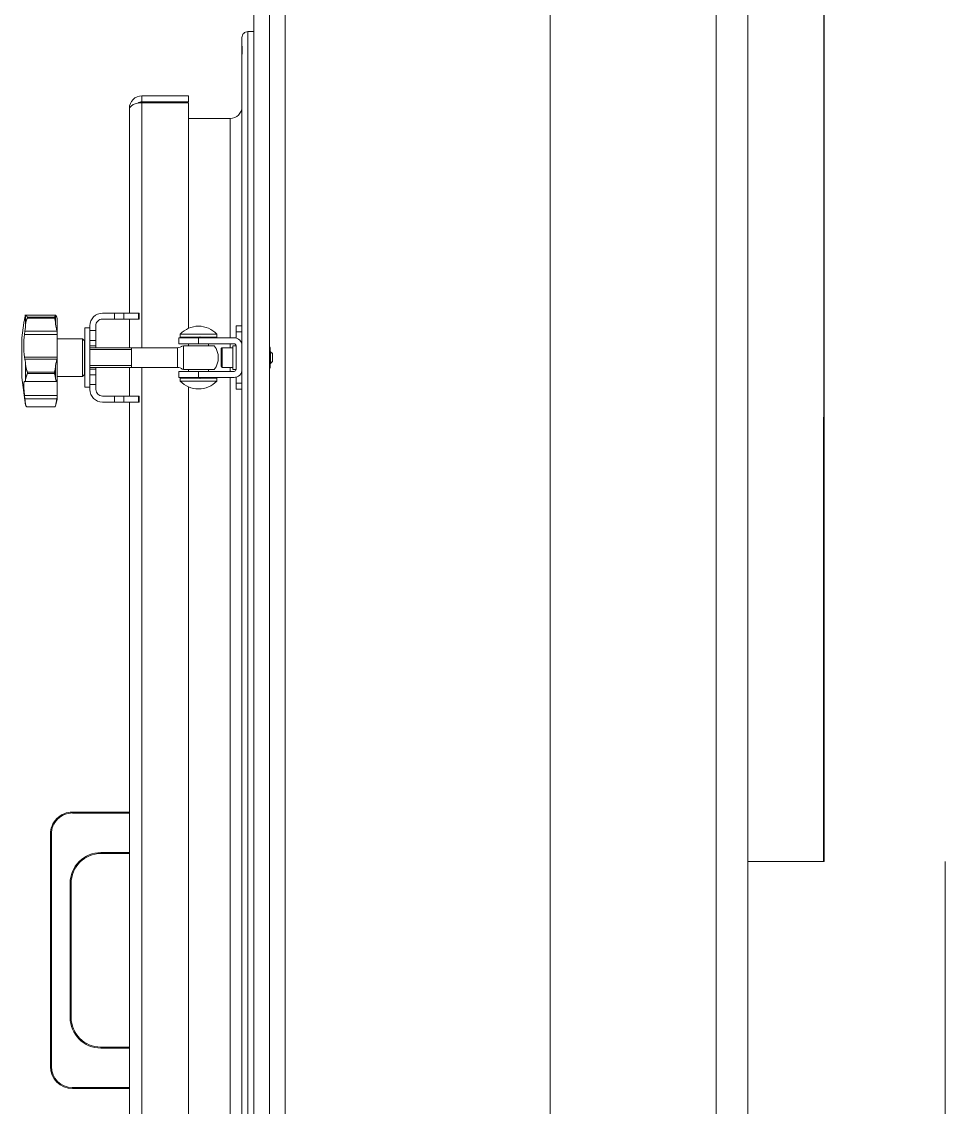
# Model space of a CAD drawing. Header units: millimetres. Extents: x 2179 to 48742, y 3478 to 161002.
# Drawn here: x 32989 to 33457, y 142524 to 143073 of the extents above; entities that cross this region are included whole.
import ezdxf

# ---------------------------------------------------------------- set-up
doc = ezdxf.new("R2010")
doc.units = ezdxf.units.MM
doc.layers.add('0-1', color=7, linetype='Continuous', lineweight=9)
doc.layers.add('2966-1_navrh dispozice stroju-HK_02_dwg-1', color=7, linetype='Continuous', lineweight=9, true_color=0x919191)

# ---------------------------------------------------------------- blocks, each defined once
blk = doc.blocks.new('2966-1_navrh dispozice stroju-HK_02_dwg-876232-1NP _ stroje')
at = {"layer": '0-1'}
for p, q in [((-62826.86, 57311.22), (-61143.56, 56299.38)), ((-61410.27, 56849.49), (-61074.3, 56647.54)), ((-61952.1, 56763.33), (-61155.03, 56284.2)), ((-61860.88, 56638.49), (-61949.69, 56691.87)), ((-61806.54, 56689.84), (-61806.91, 56689.23)), ((-61802.45, 56687.39), (-61802.82, 56686.77)), ((-61802.24, 56686.54), (-61802.58, 56687.92)), ((-61822.86, 56677.47), (-61832.14, 56662.04)), ((-61820.29, 56675.93), (-61829.57, 56660.5)), ((-61819.61, 56673.18), (-61821.32, 56674.21)), ((-61821.46, 56668.93), (-61813.92, 56664.4)), ((-61808.29, 56668.71), (-61817.57, 56653.28)), ((-61805.72, 56667.17), (-61815, 56651.74)), ((-61809.32, 56667), (-61811.04, 56668.03)), ((-61309.65, 56366.64), (-61806.75, 56665.45)), ((-61826.13, 56664.27), (-61826.99, 56664.78)), ((-61814.99, 56657.57), (-61815.85, 56658.09)), ((-61324.65, 56351.15), (-61813.4, 56644.94)), ((-61859.75, 56634.55), (-61862.16, 56630.54)), ((-61845.88, 56629.47), (-61858.31, 56636.94)), ((-61855.4, 56611.85), (-61844.58, 56629.85)), ((-61834.03, 56629.79), (-61328.35, 56325.82)), ((-61848.41, 56607.65), (-61837.59, 56625.65)), ((-61824.89, 56616.85), (-61837.31, 56624.32)), ((-61863.59, 56616.78), (-61865.72, 56618.06)), ((-61862.05, 56619.35), (-61864.17, 56620.63)), ((-61860.55, 56614.95), (-61843.26, 56604.56)), ((-61860.05, 56611.73), (-61860.2, 56611.47)), ((-61823.75, 56612.92), (-61826.16, 56608.9)), ((-61346.64, 56329.37), (-61822.31, 56615.3)), ((-61879.2, 56605.94), (-61887.23, 56592.57)), ((-61879.13, 56605.74), (-61876.66, 56604.25)), ((-61845.29, 56609.28), (-61846.84, 56606.71)), ((-61852.26, 56590.72), (-61845.72, 56601.6)), ((-61846.49, 56603.23), (-61846.33, 56603.49)), ((-61838.09, 56601.45), (-61840.21, 56602.73)), ((-61887.02, 56592.93), (-61883.39, 56590.74)), ((-61886.25, 56592.06), (-61885.51, 56591.38)), ((-61856.42, 56592.08), (-61852.41, 56589.67)), ((-61865.27, 56579.85), (-61859.4, 56576.32)), ((-61839.73, 56581.48), (-61846.72, 56569.86))]:
    blk.add_line(p, q, dxfattribs=at)
at = {"layer": '0-1', "flags": 128}
for points in [[(-62715.18, 57512.54), (-62718.17, 57507.57), (-62722.39, 57500.54), (-62727.65, 57491.8), (-62750.11, 57454.43), (-62759.59, 57438.66), (-62762.58, 57433.69), (-62764.64, 57430.26), (-62757.78, 57426.14), (-62830.94, 57304.43), (-62835.06, 57297.58), (-61151.77, 56285.74), (-61147.64, 56292.59), (-61074.49, 56414.3)], [(-62714.46, 57498.2), (-61031.17, 56486.36), (-61074.49, 56414.3), (-62757.78, 57426.14), (-62714.46, 57498.2), (-62706.26, 57511.84), (-61022.97, 56500)], [(-62764.64, 57430.26), (-62837.79, 57308.55), (-62830.94, 57304.43), (-61147.64, 56292.59), (-61140.79, 56288.47)], [(-61461.79, 56763.78), (-61441.99, 56796.72), (-61827.67, 57028.56)], [(-61827.53, 57028.8), (-61441.85, 56796.96), (-61441.99, 56796.72)], [(-61166.4, 56287.53), (-61159.14, 56283.17), (-61951.08, 56759.21), (-61943.82, 56754.85)], [(-61823.89, 56675.76), (-61919.03, 56732.94), (-61929.85, 56714.94), (-61919.03, 56732.94)], [(-61838.89, 56660.27), (-61936.71, 56719.07), (-61948.87, 56698.82), (-61842.6, 56634.94)], [(-61800.29, 56684.9), (-61800.58, 56685.43), (-61801.15, 56685.77), (-61804.87, 56688), (-61808.58, 56690.23), (-61809.15, 56690.58), (-61809.75, 56690.59)], [(-61802.58, 56687.92), (-61806.01, 56689.98), (-61807.44, 56689.55), (-61807.39, 56689.63), (-61802.24, 56686.54)], [(-61824.92, 56679.87), (-61827.49, 56681.42), (-61825.95, 56683.99)], [(-61823.37, 56682.44), (-61824.92, 56679.87), (-61822.24, 56678.26)], [(-61818.89, 56674.38), (-61821.67, 56669.75), (-61813.1, 56664.6), (-61810.32, 56669.23)], [(-61824.59, 56666.84), (-61832.66, 56653.42), (-61822.37, 56647.24), (-61814.3, 56660.66)], [(-61805.32, 56668.09), (-61802.64, 56666.48), (-61801.09, 56669.05)], [(-61798.52, 56667.5), (-61800.07, 56664.93), (-61802.64, 56666.48)], [(-61856.19, 56612.33), (-61845.37, 56630.33), (-61833.38, 56650.28), (-61824.81, 56645.12), (-61836.8, 56625.17), (-61845.37, 56630.33), (-61836.8, 56625.18), (-61847.62, 56607.18)], [(-61867.9, 56626.81), (-61864.73, 56632.09), (-61862.32, 56636.1), (-61858.47, 56642.5), (-61858.31, 56642.77), (-61855.74, 56641.23), (-61855.9, 56640.95)], [(-61862.32, 56636.1), (-61859.75, 56634.55), (-61855.9, 56640.95), (-61858.47, 56642.5)], [(-61865.33, 56625.27), (-61862.16, 56630.54), (-61864.73, 56632.09)], [(-61822.47, 56620.86), (-61822.31, 56621.13), (-61819.74, 56619.59), (-61819.9, 56619.31)], [(-61864.76, 56617.48), (-61866.05, 56615.34), (-61840.33, 56599.88), (-61839.05, 56602.02)], [(-61857.83, 56616.81), (-61862.05, 56619.35), (-61863.59, 56616.78), (-61859.37, 56614.24), (-61857.83, 56616.81), (-61855.42, 56615.37)], [(-61828.73, 56610.45), (-61826.32, 56614.46), (-61823.75, 56612.92), (-61819.9, 56619.31), (-61822.47, 56620.86), (-61826.32, 56614.46)], [(-61868.55, 56600.5), (-61862, 56611.39), (-61860.63, 56611.73), (-61846.06, 56602.97), (-61845.72, 56601.6), (-61862, 56611.39)], [(-61856.97, 56612.8), (-61855.42, 56615.37), (-61854.64, 56614.9)], [(-61829.33, 56603.63), (-61826.16, 56608.9), (-61828.73, 56610.45), (-61831.9, 56605.17)], [(-61877.92, 56605.93), (-61877.43, 56605.84), (-61875.81, 56604.87)], [(-61846.07, 56609.75), (-61845.29, 56609.28), (-61842.89, 56607.83)], [(-61836.54, 56604.02), (-61838.67, 56605.3), (-61840.21, 56602.73), (-61844.43, 56605.26), (-61842.89, 56607.83), (-61838.67, 56605.3)], [(-61870.45, 56601.65), (-61878.98, 56587.46), (-61880.32, 56588.49), (-61871.98, 56602.36), (-61871.22, 56602.11)], [(-61874.02, 56603.8), (-61871.22, 56602.11), (-61870.45, 56601.65), (-61860.6, 56595.73), (-61860.11, 56595.43), (-61856.31, 56593.15)], [(-61860.11, 56595.43), (-61859.78, 56595.03), (-61868.12, 56581.16), (-61869.13, 56581.54), (-61860.6, 56595.73)], [(-61848.2, 56569.59), (-61847.96, 56569.45), (-61861.11, 56575.03), (-61878.25, 56585.34), (-61884.17, 56590.14)], [(-61853.42, 56591.41), (-61850.06, 56589.39), (-61850.04, 56589.38), (-61843.95, 56585.72), (-61843.2, 56585.27), (-61842.47, 56584.83)], [(-61843.2, 56585.27), (-61842.63, 56584.72), (-61850.97, 56570.85), (-61852.48, 56571.53), (-61843.95, 56585.72)], [(-61839.9, 56582.15), (-61839.8, 56582.09), (-61842.24, 56584.62)], [(-61644.04, 56508.14), (-61658.88, 56483.46), (-61659.31, 56483.72), (-61644.47, 56508.4)], [(-61626.47, 56497.58), (-61633.9, 56485.23), (-61634.32, 56485.49), (-61626.9, 56497.84)], [(-61542.05, 56446.83), (-61549.47, 56434.49), (-61549.9, 56434.74), (-61542.48, 56447.09)], [(-61524.48, 56436.27), (-61539.32, 56411.59), (-61539.75, 56411.85), (-61524.91, 56436.53)]]:
    blk.add_lwpolyline(points, dxfattribs=at)
for points in [[(-61950.56, 56765.9), (-61952.1, 56763.33)], [(-61951.87, 56700.62), (-61949.3, 56699.08), (-61937.13, 56719.32), (-61939.71, 56720.87)], [(-61819.75, 56674.9), (-61818.92, 56676.27), (-61808.64, 56670.08), (-61809.46, 56668.71)], [(-61837.24, 56654.35), (-61827.74, 56670.15), (-61829.04, 56670.94), (-61838.54, 56655.14)], [(-61834.72, 56651.93), (-61829.57, 56660.5), (-61832.14, 56662.04), (-61837.29, 56653.47)], [(-61831.29, 56655.7), (-61832.14, 56656.21)], [(-61809.9, 56659.43), (-61819.4, 56643.63), (-61818.09, 56642.84), (-61808.59, 56658.65)], [(-61820.15, 56643.17), (-61822.72, 56644.71), (-61817.57, 56653.28), (-61815, 56651.74)], [(-61820.14, 56649), (-61821, 56649.51)], [(-61885.27, 56593.03), (-61878.28, 56604.66), (-61878.69, 56604.91), (-61885.68, 56593.28)], [(-61861.19, 56578.56), (-61854.2, 56590.18), (-61854.87, 56590.58), (-61861.86, 56578.96)], [(-61858.51, 56575.38), (-61850.06, 56589.39), (-61850.04, 56589.38), (-61858.57, 56575.19)], [(-61554.69, 56407.76), (-61655.48, 56468.35), (-61655.22, 56468.77), (-61554.43, 56408.19)], [(-61628.99, 56464.09), (-61628.74, 56464.52), (-61570.61, 56429.58), (-61570.87, 56429.16)]]:
    blk.add_lwpolyline(points, close=True, dxfattribs=at)
at = {"layer": '0-1'}
for centre, radius, start, end in [((-61949.53, 56761.78), 3, 148.9896, 238.9896), ((-61949.53, 56761.78), 3, 148.9896, 238.9896), ((-61924.17, 56736.03), 6, 328.9896, 58.9896), ((-61924.17, 56736.03), 6, 328.9896, 58.9896), ((-61946.41, 56697.34), 6.38, 148.9896, 238.9896), ((-61946.41, 56697.34), 3.38, 148.9896, 187.7148), ((-61819.44, 56675.41), 4, 58.9896, 148.9896), ((-61819.44, 56675.41), 1, 58.9896, 148.9896), ((-61826.32, 56658.54), 12.69, 102.3976, 195.5817), ((-61809.15, 56669.23), 4, 328.9896, 58.9896), ((-61827.95, 56669.81), 0.406, 328.9896, 58.9896), ((-61823.57, 56656.89), 10, 22.1197, 95.8595), ((-61821.16, 56669.44), 0.6, 148.9896, 238.9896), ((-61809.15, 56669.23), 1, 328.9896, 58.9896), ((-61813.61, 56664.91), 0.6, 238.9896, 328.9896), ((-61837.03, 56654.7), 0.406, 238.9896, 328.9896), ((-61810.11, 56659.08), 0.406, 58.9896, 148.9896), ((-61820.82, 56655.24), 12.69, 328.9896, 15.5817), ((-61836.81, 56652.34), 4, 328.9896, 10.3836), ((-61820.82, 56655.24), 12.69, 282.3976, 328.9896), ((-61821.38, 56643.06), 4, 107.5556, 148.9896), ((-61819.19, 56643.98), 0.406, 148.9896, 238.9896), ((-61862.43, 56623.53), 6.38, 148.9896, 238.9896), ((-61862.43, 56623.53), 3.38, 148.9896, 238.9896), ((-61871.01, 56610.83), 7.65, 231.1614, 246.8179), ((-61834.8, 56606.92), 3.38, 238.9896, 328.9896), ((-61859.3, 56640.58), 40.27, 244.4697, 251.6537), ((-61834.8, 56606.92), 6.38, 238.9896, 328.9896), ((-61846.33, 56606.97), 17.98, 221.5981, 235.8772), ((-61928.25, 56543.89), 63.89, 46.2915, 48.0131), ((-61925.89, 56529.57), 74.49, 52.2796, 55.2115), ((-61844.02, 56610.32), 21.11, 234.4077, 243.5716), ((-61853.27, 56619.08), 40.76, 230.8798, 247.0994), ((-61745.26, 56685.44), 140.1, 225.9696, 227.5027), ((-61877.82, 56556.22), 26.76, 62.0118, 68.7276), ((-61840.15, 56581.74), 0.5, 328.9896, 43.9896), ((-61951.62, 56345.72), 246.6, 65.2036, 65.9112), ((-61847.57, 56570.37), 1, 246.9896, 328.9896), ((-61620.96, 56477.46), 15.59, 148.9896, 238.9896), ((-61620.96, 56477.46), 15.09, 148.9896, 238.9896), ((-61649.71, 56477.95), 11.2, 148.9896, 238.9896), ((-61649.71, 56477.95), 10.7, 148.9896, 238.9896), ((-61562.84, 56442.52), 15.59, 238.9896, 328.9896), ((-61562.84, 56442.52), 15.09, 238.9896, 328.9896), ((-61548.92, 56417.36), 11.2, 238.9896, 328.9896), ((-61548.92, 56417.36), 10.7, 238.9896, 328.9896)]:
    blk.add_arc(centre, radius, start, end, dxfattribs=at)
for points, knots in [([(-61949.69, 56691.87), (-61949.83, 56692.19), (-61950.2, 56692.7), (-61950.36, 56693.65), (-61950.37, 56694.61), (-61950.2, 56695.66), (-61949.78, 56697.11), (-61949.27, 56698.16), (-61948.87, 56698.82)], [0, 0, 0, 0, 0.140711, 0.253717, 0.384044, 0.529309, 0.684311, 1, 1, 1, 1]), ([(-61832.23, 56662.99), (-61832.22, 56662.99), (-61832.21, 56662.97), (-61832.2, 56662.95), (-61832.19, 56662.94), (-61832.18, 56662.92), (-61832.18, 56662.89), (-61832.18, 56662.87), (-61832.18, 56662.84), (-61832.18, 56662.81), (-61832.18, 56662.78), (-61832.19, 56662.74), (-61832.2, 56662.71), (-61832.21, 56662.67), (-61832.22, 56662.63), (-61832.23, 56662.59), (-61832.25, 56662.55), (-61832.26, 56662.5), (-61832.28, 56662.46), (-61832.3, 56662.41), (-61832.33, 56662.37), (-61832.35, 56662.32), (-61832.37, 56662.28), (-61832.4, 56662.23), (-61832.43, 56662.19), (-61832.46, 56662.14), (-61832.48, 56662.1), (-61832.51, 56662.06), (-61832.54, 56662.02), (-61832.57, 56661.98), (-61832.6, 56661.94), (-61832.63, 56661.9), (-61832.66, 56661.87), (-61832.69, 56661.84), (-61832.72, 56661.81), (-61832.75, 56661.78), (-61832.78, 56661.76), (-61832.81, 56661.74), (-61832.83, 56661.72), (-61832.86, 56661.7), (-61832.88, 56661.69), (-61832.91, 56661.68), (-61832.93, 56661.67), (-61832.95, 56661.67), (-61832.97, 56661.67), (-61832.99, 56661.67), (-61833.01, 56661.68), (-61833.02, 56661.68)], [0, 0, 0, 0, 0.020291, 0.030988, 0.042514, 0.05515, 0.069006, 0.084109, 0.100479, 0.118151, 0.137149, 0.157491, 0.179177, 0.202178, 0.226431, 0.25185, 0.278343, 0.305812, 0.334157, 0.36326, 0.392992, 0.423215, 0.453789, 0.484573, 0.515427, 0.546211, 0.576785, 0.607007, 0.63674, 0.665843, 0.694187, 0.721657, 0.74815, 0.773569, 0.797822, 0.820822, 0.842508, 0.86285, 0.881848, 0.899519, 0.91589, 0.930993, 0.944849, 0.957486, 0.969012, 0.97971, 1, 1, 1, 1]), ([(-61814.9, 56650.79), (-61814.91, 56650.8), (-61814.92, 56650.81), (-61814.94, 56650.83), (-61814.95, 56650.85), (-61814.95, 56650.87), (-61814.96, 56650.89), (-61814.96, 56650.92), (-61814.96, 56650.94), (-61814.96, 56650.97), (-61814.95, 56651.01), (-61814.95, 56651.04), (-61814.94, 56651.08), (-61814.93, 56651.11), (-61814.92, 56651.15), (-61814.9, 56651.19), (-61814.89, 56651.24), (-61814.87, 56651.28), (-61814.85, 56651.32), (-61814.83, 56651.37), (-61814.81, 56651.41), (-61814.78, 56651.46), (-61814.76, 56651.51), (-61814.73, 56651.55), (-61814.71, 56651.6), (-61814.68, 56651.64), (-61814.65, 56651.68), (-61814.62, 56651.73), (-61814.59, 56651.77), (-61814.56, 56651.81), (-61814.53, 56651.84), (-61814.5, 56651.88), (-61814.47, 56651.91), (-61814.44, 56651.94), (-61814.41, 56651.97), (-61814.38, 56652), (-61814.36, 56652.02), (-61814.33, 56652.04), (-61814.3, 56652.06), (-61814.28, 56652.08), (-61814.25, 56652.09), (-61814.23, 56652.1), (-61814.21, 56652.11), (-61814.18, 56652.11), (-61814.16, 56652.12), (-61814.14, 56652.11), (-61814.12, 56652.11), (-61814.11, 56652.1)], [0, 0, 0, 0, 0.020291, 0.030988, 0.042514, 0.05515, 0.069006, 0.084109, 0.100479, 0.118151, 0.137149, 0.157491, 0.179177, 0.202178, 0.226431, 0.25185, 0.278343, 0.305812, 0.334157, 0.36326, 0.392992, 0.423215, 0.453789, 0.484573, 0.515427, 0.546211, 0.576785, 0.607007, 0.63674, 0.665843, 0.694187, 0.721657, 0.74815, 0.773569, 0.797822, 0.820822, 0.842508, 0.86285, 0.881848, 0.899519, 0.91589, 0.930993, 0.944849, 0.957486, 0.969012, 0.97971, 1, 1, 1, 1]), ([(-61877.92, 56605.93), (-61877.95, 56605.94), (-61878, 56605.95), (-61878.07, 56605.96), (-61878.12, 56605.97), (-61878.17, 56605.97), (-61878.22, 56605.98), (-61878.27, 56605.99), (-61878.31, 56605.99), (-61878.36, 56606), (-61878.4, 56606), (-61878.44, 56606.01), (-61878.48, 56606.01), (-61878.52, 56606.02), (-61878.56, 56606.02), (-61878.6, 56606.02), (-61878.64, 56606.03), (-61878.68, 56606.03), (-61878.71, 56606.03), (-61878.74, 56606.03), (-61878.78, 56606.03), (-61878.81, 56606.03), (-61878.84, 56606.03), (-61878.87, 56606.03), (-61878.9, 56606.03), (-61878.92, 56606.03), (-61878.95, 56606.03), (-61878.98, 56606.03), (-61879, 56606.02), (-61879.02, 56606.02), (-61879.04, 56606.02), (-61879.06, 56606.01), (-61879.08, 56606.01), (-61879.1, 56606), (-61879.11, 56606), (-61879.13, 56605.99), (-61879.14, 56605.99), (-61879.15, 56605.98), (-61879.17, 56605.97), (-61879.18, 56605.96), (-61879.18, 56605.95), (-61879.19, 56605.95), (-61879.2, 56605.94), (-61879.2, 56605.93), (-61879.21, 56605.91), (-61879.21, 56605.9), (-61879.21, 56605.89), (-61879.21, 56605.88), (-61879.21, 56605.87), (-61879.2, 56605.85), (-61879.2, 56605.84), (-61879.19, 56605.83), (-61879.19, 56605.81), (-61879.18, 56605.8), (-61879.17, 56605.78), (-61879.16, 56605.76), (-61879.14, 56605.75), (-61879.13, 56605.74)], [0, 0, 0, 0, 0.06963, 0.103443, 0.136508, 0.168825, 0.200399, 0.231231, 0.261324, 0.29068, 0.319302, 0.347194, 0.374357, 0.400796, 0.426512, 0.451507, 0.475779, 0.499326, 0.522148, 0.544244, 0.565615, 0.58626, 0.606173, 0.625344, 0.643764, 0.661424, 0.678319, 0.694443, 0.709794, 0.724383, 0.738228, 0.75135, 0.763766, 0.775493, 0.786555, 0.796978, 0.806795, 0.816047, 0.824783, 0.83306, 0.840948, 0.848529, 0.855893, 0.863137, 0.87036, 0.877664, 0.88515, 0.892915, 0.901046, 0.909621, 0.918704, 0.928352, 0.938612, 0.949522, 0.961117, 0.973422, 1, 1, 1, 1]), ([(-61879.13, 56605.74), (-61879.12, 56605.72), (-61879.11, 56605.7), (-61879.09, 56605.67), (-61879.07, 56605.65), (-61879.06, 56605.63), (-61879.04, 56605.6), (-61879.02, 56605.57), (-61879, 56605.54), (-61878.99, 56605.51), (-61878.97, 56605.48), (-61878.95, 56605.44), (-61878.93, 56605.41), (-61878.9, 56605.37), (-61878.88, 56605.33), (-61878.86, 56605.29), (-61878.83, 56605.25), (-61878.81, 56605.21), (-61878.79, 56605.17), (-61878.76, 56605.12), (-61878.74, 56605.08), (-61878.7, 56605.01), (-61878.67, 56604.95), (-61878.69, 56604.91)], [0, 0, 0, 0, 0.051485, 0.079634, 0.109567, 0.141259, 0.174681, 0.209802, 0.246586, 0.284999, 0.325003, 0.366561, 0.409632, 0.454186, 0.500208, 0.547693, 0.596639, 0.647044, 0.69894, 0.752423, 0.807702, 0.865853, 1, 1, 1, 1]), ([(-61878.28, 56604.66), (-61878.26, 56604.68), (-61878.22, 56604.69), (-61878.17, 56604.69), (-61878.14, 56604.69), (-61878.11, 56604.68), (-61878.07, 56604.68), (-61878.04, 56604.68), (-61878, 56604.67), (-61877.97, 56604.67), (-61877.93, 56604.66), (-61877.9, 56604.65), (-61877.86, 56604.65), (-61877.83, 56604.64), (-61877.79, 56604.63), (-61877.76, 56604.63), (-61877.72, 56604.62), (-61877.69, 56604.61), (-61877.65, 56604.6), (-61877.62, 56604.59), (-61877.58, 56604.58), (-61877.55, 56604.57), (-61877.51, 56604.56), (-61877.47, 56604.55), (-61877.44, 56604.54), (-61877.4, 56604.53), (-61877.37, 56604.52), (-61877.33, 56604.51), (-61877.29, 56604.5), (-61877.26, 56604.49), (-61877.22, 56604.47), (-61877.18, 56604.46), (-61877.15, 56604.45), (-61877.11, 56604.44), (-61877.07, 56604.42), (-61877.03, 56604.41), (-61877, 56604.39), (-61876.96, 56604.38), (-61876.92, 56604.36), (-61876.89, 56604.35), (-61876.85, 56604.33), (-61876.81, 56604.32), (-61876.77, 56604.3), (-61876.72, 56604.28), (-61876.68, 56604.26), (-61876.66, 56604.25)], [0, 0, 0, 0, 0.045999, 0.066756, 0.08712, 0.107383, 0.127634, 0.147923, 0.168283, 0.188732, 0.209285, 0.22995, 0.25073, 0.271624, 0.292628, 0.313741, 0.334963, 0.356294, 0.377733, 0.399279, 0.420933, 0.442692, 0.464557, 0.486528, 0.508609, 0.530801, 0.553106, 0.575525, 0.598058, 0.620706, 0.643471, 0.666355, 0.689357, 0.71248, 0.735726, 0.759096, 0.782591, 0.806214, 0.829967, 0.853851, 0.877869, 0.902024, 0.926316, 0.95075, 1, 1, 1, 1]), ([(-61885.68, 56593.28), (-61885.71, 56593.23), (-61885.79, 56593.21), (-61885.88, 56593.19), (-61885.94, 56593.18), (-61886, 56593.17), (-61886.06, 56593.16), (-61886.11, 56593.16), (-61886.17, 56593.15), (-61886.22, 56593.14), (-61886.27, 56593.13), (-61886.32, 56593.13), (-61886.37, 56593.12), (-61886.42, 56593.11), (-61886.46, 56593.1), (-61886.51, 56593.09), (-61886.55, 56593.08), (-61886.59, 56593.07), (-61886.63, 56593.07), (-61886.67, 56593.06), (-61886.7, 56593.05), (-61886.74, 56593.04), (-61886.77, 56593.03), (-61886.8, 56593.02), (-61886.83, 56593.01), (-61886.86, 56593), (-61886.88, 56592.99), (-61886.91, 56592.98), (-61886.93, 56592.97), (-61886.95, 56592.97), (-61886.96, 56592.96), (-61886.98, 56592.95), (-61886.99, 56592.94), (-61887, 56592.94), (-61887.01, 56592.93), (-61887.02, 56592.93)], [0, 0, 0, 0, 0.110856, 0.157797, 0.202373, 0.245393, 0.287115, 0.327647, 0.36707, 0.405453, 0.44284, 0.47924, 0.514632, 0.548995, 0.582307, 0.614546, 0.645691, 0.675719, 0.704608, 0.732332, 0.75887, 0.784204, 0.808317, 0.831191, 0.85281, 0.873156, 0.892213, 0.909963, 0.926372, 0.941394, 0.954972, 0.967053, 0.977582, 0.986513, 1, 1, 1, 1]), ([(-61887.02, 56592.93), (-61887.02, 56592.92), (-61887.02, 56592.92), (-61887.02, 56592.91), (-61887.03, 56592.91), (-61887.02, 56592.9), (-61887.02, 56592.89), (-61887.02, 56592.88), (-61887.02, 56592.88), (-61887.02, 56592.87), (-61887.01, 56592.86), (-61887.01, 56592.85), (-61887, 56592.84), (-61887, 56592.83), (-61886.99, 56592.82), (-61886.98, 56592.8), (-61886.97, 56592.79), (-61886.96, 56592.78), (-61886.95, 56592.76), (-61886.94, 56592.75), (-61886.93, 56592.73), (-61886.91, 56592.72), (-61886.9, 56592.7), (-61886.89, 56592.68), (-61886.87, 56592.67), (-61886.86, 56592.65), (-61886.84, 56592.63), (-61886.82, 56592.61), (-61886.8, 56592.59), (-61886.78, 56592.57), (-61886.77, 56592.55), (-61886.74, 56592.53), (-61886.72, 56592.51), (-61886.7, 56592.49), (-61886.68, 56592.46), (-61886.66, 56592.44), (-61886.63, 56592.42), (-61886.61, 56592.39), (-61886.58, 56592.37), (-61886.56, 56592.34), (-61886.53, 56592.32), (-61886.5, 56592.29), (-61886.47, 56592.26), (-61886.44, 56592.24), (-61886.41, 56592.21), (-61886.38, 56592.18), (-61886.35, 56592.15), (-61886.31, 56592.11), (-61886.28, 56592.08), (-61886.25, 56592.06)], [0, 0, 0, 0, 0.008682, 0.01327, 0.018198, 0.023577, 0.029497, 0.036022, 0.043203, 0.051078, 0.059676, 0.069018, 0.079125, 0.090015, 0.101702, 0.114191, 0.127483, 0.141574, 0.156461, 0.172141, 0.188607, 0.205855, 0.22388, 0.242674, 0.262232, 0.282551, 0.303634, 0.325481, 0.348095, 0.371477, 0.395628, 0.420548, 0.44624, 0.472703, 0.499938, 0.527946, 0.556727, 0.586295, 0.616661, 0.647829, 0.67979, 0.712524, 0.746016, 0.780247, 0.815201, 0.850861, 0.887209, 0.924227, 1, 1, 1, 1]), ([(-61883.39, 56590.74), (-61883.44, 56590.78), (-61883.51, 56590.83), (-61883.61, 56590.9), (-61883.68, 56590.96), (-61883.74, 56591.01), (-61883.81, 56591.07), (-61883.87, 56591.13), (-61883.94, 56591.18), (-61884, 56591.24), (-61884.06, 56591.3), (-61884.12, 56591.36), (-61884.18, 56591.42), (-61884.24, 56591.48), (-61884.3, 56591.54), (-61884.35, 56591.6), (-61884.41, 56591.66), (-61884.46, 56591.72), (-61884.51, 56591.78), (-61884.56, 56591.84), (-61884.61, 56591.9), (-61884.66, 56591.96), (-61884.71, 56592.02), (-61884.76, 56592.08), (-61884.8, 56592.14), (-61884.85, 56592.2), (-61884.89, 56592.26), (-61884.94, 56592.32), (-61884.98, 56592.39), (-61885.02, 56592.45), (-61885.06, 56592.51), (-61885.1, 56592.57), (-61885.13, 56592.63), (-61885.17, 56592.69), (-61885.2, 56592.75), (-61885.23, 56592.81), (-61885.27, 56592.9), (-61885.29, 56592.98), (-61885.27, 56593.03)], [0, 0, 0, 0, 0.059423, 0.088832, 0.118023, 0.147002, 0.175777, 0.204351, 0.232731, 0.26092, 0.288923, 0.316741, 0.344377, 0.371833, 0.39911, 0.426209, 0.45313, 0.479872, 0.506434, 0.532809, 0.558982, 0.584941, 0.610678, 0.636192, 0.661483, 0.686549, 0.71139, 0.736004, 0.760392, 0.784552, 0.808486, 0.832204, 0.855723, 0.879066, 0.902281, 0.92547, 0.948953, 1, 1, 1, 1]), ([(-61856.42, 56592.08), (-61856.38, 56592.05), (-61856.33, 56592.02), (-61856.26, 56591.97), (-61856.21, 56591.93), (-61856.16, 56591.89), (-61856.11, 56591.85), (-61856.06, 56591.81), (-61856.01, 56591.77), (-61855.96, 56591.72), (-61855.91, 56591.68), (-61855.86, 56591.64), (-61855.81, 56591.6), (-61855.77, 56591.56), (-61855.72, 56591.51), (-61855.67, 56591.47), (-61855.62, 56591.43), (-61855.58, 56591.38), (-61855.53, 56591.34), (-61855.48, 56591.29), (-61855.44, 56591.25), (-61855.39, 56591.21), (-61855.34, 56591.16), (-61855.3, 56591.12), (-61855.25, 56591.07), (-61855.21, 56591.03), (-61855.16, 56590.98), (-61855.12, 56590.93), (-61855.08, 56590.89), (-61855.03, 56590.84), (-61854.99, 56590.79), (-61854.95, 56590.75), (-61854.9, 56590.68), (-61854.85, 56590.63), (-61854.87, 56590.58)], [0, 0, 0, 0, 0.059122, 0.088674, 0.118222, 0.147768, 0.177312, 0.206855, 0.2364, 0.265945, 0.295492, 0.32504, 0.354591, 0.384143, 0.413696, 0.443251, 0.472805, 0.502356, 0.531893, 0.561407, 0.590893, 0.620347, 0.649768, 0.679153, 0.708501, 0.737809, 0.767076, 0.796297, 0.825469, 0.854592, 0.883669, 0.912727, 0.942652, 1, 1, 1, 1]), ([(-61854.2, 56590.18), (-61854.17, 56590.21), (-61854.12, 56590.2), (-61854.05, 56590.19), (-61853.99, 56590.18), (-61853.94, 56590.17), (-61853.89, 56590.16), (-61853.84, 56590.15), (-61853.79, 56590.14), (-61853.74, 56590.12), (-61853.69, 56590.11), (-61853.64, 56590.1), (-61853.6, 56590.08), (-61853.55, 56590.07), (-61853.5, 56590.06), (-61853.45, 56590.04), (-61853.4, 56590.03), (-61853.36, 56590.02), (-61853.31, 56590), (-61853.26, 56589.99), (-61853.22, 56589.97), (-61853.17, 56589.96), (-61853.13, 56589.94), (-61853.08, 56589.93), (-61853.04, 56589.91), (-61852.99, 56589.9), (-61852.95, 56589.88), (-61852.9, 56589.87), (-61852.86, 56589.85), (-61852.82, 56589.84), (-61852.78, 56589.82), (-61852.73, 56589.81), (-61852.69, 56589.79), (-61852.65, 56589.77), (-61852.61, 56589.76), (-61852.57, 56589.74), (-61852.53, 56589.72), (-61852.48, 56589.7), (-61852.44, 56589.68), (-61852.41, 56589.67)], [0, 0, 0, 0, 0.056555, 0.084628, 0.112524, 0.140276, 0.167889, 0.195374, 0.222742, 0.249998, 0.277138, 0.304155, 0.331037, 0.357781, 0.384384, 0.410841, 0.43715, 0.463308, 0.489311, 0.515157, 0.540846, 0.566381, 0.591766, 0.617, 0.642081, 0.667011, 0.691787, 0.716409, 0.740878, 0.765192, 0.789353, 0.813359, 0.837213, 0.860913, 0.88446, 0.907857, 0.931102, 0.954199, 1, 1, 1, 1]), ([(-61852.41, 56589.67), (-61852.31, 56589.62), (-61852.16, 56589.56), (-61851.97, 56589.47), (-61851.83, 56589.42), (-61851.69, 56589.37), (-61851.56, 56589.32), (-61851.43, 56589.27), (-61851.31, 56589.24), (-61851.2, 56589.2), (-61851.08, 56589.17), (-61850.98, 56589.15), (-61850.88, 56589.13), (-61850.79, 56589.12), (-61850.7, 56589.11), (-61850.62, 56589.1), (-61850.54, 56589.1), (-61850.47, 56589.11), (-61850.4, 56589.12), (-61850.34, 56589.14), (-61850.29, 56589.16), (-61850.23, 56589.19), (-61850.19, 56589.23), (-61850.17, 56589.25)], [0, 0, 0, 0, 0.139258, 0.205377, 0.268907, 0.32989, 0.388359, 0.444337, 0.497829, 0.548778, 0.597064, 0.642537, 0.68515, 0.724946, 0.762039, 0.796534, 0.828558, 0.858262, 0.885815, 0.911398, 0.935234, 0.957647, 1, 1, 1, 1]), ([(-61842.22, 56584.61), (-61842.25, 56584.63), (-61842.33, 56584.7), (-61842.41, 56584.78), (-61842.47, 56584.83)], [0, 0, 0, 0, 0.292211, 1, 1, 1, 1]), ([(-61861.86, 56578.96), (-61861.89, 56578.92), (-61861.97, 56578.91), (-61862.06, 56578.92), (-61862.14, 56578.93), (-61862.21, 56578.93), (-61862.28, 56578.95), (-61862.35, 56578.96), (-61862.42, 56578.97), (-61862.5, 56578.98), (-61862.57, 56579), (-61862.64, 56579.01), (-61862.71, 56579.03), (-61862.78, 56579.04), (-61862.86, 56579.06), (-61862.93, 56579.07), (-61863, 56579.09), (-61863.07, 56579.11), (-61863.14, 56579.12), (-61863.21, 56579.14), (-61863.29, 56579.16), (-61863.36, 56579.18), (-61863.43, 56579.19), (-61863.5, 56579.21), (-61863.57, 56579.23), (-61863.64, 56579.25), (-61863.71, 56579.27), (-61863.78, 56579.29), (-61863.86, 56579.31), (-61863.93, 56579.33), (-61864, 56579.35), (-61864.06, 56579.37), (-61864.13, 56579.4), (-61864.2, 56579.42), (-61864.27, 56579.44), (-61864.34, 56579.46), (-61864.41, 56579.49), (-61864.48, 56579.51), (-61864.54, 56579.54), (-61864.61, 56579.56), (-61864.68, 56579.59), (-61864.75, 56579.61), (-61864.81, 56579.64), (-61864.88, 56579.67), (-61864.94, 56579.7), (-61865.01, 56579.73), (-61865.07, 56579.76), (-61865.16, 56579.8), (-61865.22, 56579.83), (-61865.27, 56579.85)], [0, 0, 0, 0, 0.04065, 0.061045, 0.081424, 0.101836, 0.122283, 0.142752, 0.163236, 0.183734, 0.204249, 0.224782, 0.245338, 0.265922, 0.286538, 0.307188, 0.327864, 0.348561, 0.369274, 0.389997, 0.410724, 0.431449, 0.452167, 0.472872, 0.493557, 0.514214, 0.534838, 0.555423, 0.57597, 0.596479, 0.61695, 0.637384, 0.657781, 0.678142, 0.698468, 0.71876, 0.739018, 0.759244, 0.779439, 0.799603, 0.819738, 0.839846, 0.859927, 0.879986, 0.900023, 0.920042, 0.940045, 0.960037, 1, 1, 1, 1]), ([(-61859.4, 56576.32), (-61859.44, 56576.35), (-61859.5, 56576.4), (-61859.57, 56576.47), (-61859.63, 56576.52), (-61859.69, 56576.58), (-61859.75, 56576.63), (-61859.81, 56576.69), (-61859.87, 56576.76), (-61859.93, 56576.82), (-61859.99, 56576.89), (-61860.05, 56576.96), (-61860.11, 56577.03), (-61860.17, 56577.1), (-61860.23, 56577.17), (-61860.29, 56577.25), (-61860.35, 56577.33), (-61860.42, 56577.4), (-61860.48, 56577.48), (-61860.54, 56577.56), (-61860.61, 56577.64), (-61860.67, 56577.73), (-61860.74, 56577.81), (-61860.8, 56577.9), (-61860.87, 56577.98), (-61860.93, 56578.07), (-61861, 56578.16), (-61861.06, 56578.25), (-61861.14, 56578.38), (-61861.2, 56578.47), (-61861.19, 56578.56)], [0, 0, 0, 0, 0.051783, 0.078489, 0.105812, 0.133754, 0.162314, 0.191489, 0.221272, 0.251655, 0.282629, 0.314181, 0.3463, 0.37897, 0.412179, 0.445902, 0.480111, 0.514777, 0.549879, 0.585402, 0.621333, 0.657658, 0.694363, 0.73143, 0.768844, 0.806595, 0.844681, 0.883104, 0.921894, 1, 1, 1, 1]), ([(-61839.9, 56582.15), (-61839.84, 56582.1), (-61839.77, 56582.02), (-61839.71, 56581.89), (-61839.68, 56581.79), (-61839.67, 56581.66), (-61839.69, 56581.55), (-61839.73, 56581.48)], [0, 0, 0, 0, 0.305461, 0.443004, 0.571917, 0.696006, 1, 1, 1, 1]), ([(-61858.51, 56575.38), (-61858.51, 56575.39), (-61858.5, 56575.41), (-61858.51, 56575.44), (-61858.51, 56575.46), (-61858.52, 56575.48), (-61858.53, 56575.51), (-61858.54, 56575.53), (-61858.56, 56575.56), (-61858.58, 56575.59), (-61858.6, 56575.62), (-61858.63, 56575.65), (-61858.65, 56575.68), (-61858.68, 56575.71), (-61858.72, 56575.75), (-61858.75, 56575.78), (-61858.79, 56575.82), (-61858.84, 56575.86), (-61858.88, 56575.9), (-61858.93, 56575.94), (-61858.98, 56575.99), (-61859.03, 56576.03), (-61859.08, 56576.08), (-61859.14, 56576.12), (-61859.2, 56576.17), (-61859.29, 56576.24), (-61859.35, 56576.29), (-61859.4, 56576.32)], [0, 0, 0, 0, 0.027046, 0.041976, 0.058294, 0.076222, 0.095932, 0.117551, 0.141173, 0.166873, 0.194705, 0.224713, 0.256932, 0.291388, 0.328091, 0.36703, 0.40818, 0.451506, 0.496974, 0.544546, 0.594193, 0.64591, 0.699713, 0.75563, 0.813675, 0.873863, 1, 1, 1, 1]), ([(-61852.48, 56571.53), (-61852.55, 56571.56), (-61852.65, 56571.61), (-61852.79, 56571.67), (-61852.89, 56571.71), (-61852.99, 56571.76), (-61853.09, 56571.81), (-61853.19, 56571.85), (-61853.29, 56571.9), (-61853.39, 56571.94), (-61853.48, 56571.99), (-61853.58, 56572.03), (-61853.68, 56572.08), (-61853.77, 56572.12), (-61853.87, 56572.17), (-61853.96, 56572.21), (-61854.05, 56572.26), (-61854.15, 56572.3), (-61854.24, 56572.34), (-61854.33, 56572.39), (-61854.42, 56572.43), (-61854.51, 56572.47), (-61854.6, 56572.52), (-61854.69, 56572.56), (-61854.78, 56572.6), (-61854.87, 56572.65), (-61854.95, 56572.69), (-61855.04, 56572.73), (-61855.13, 56572.78), (-61855.21, 56572.82), (-61855.3, 56572.86), (-61855.38, 56572.9), (-61855.46, 56572.95), (-61855.54, 56572.99), (-61855.62, 56573.03), (-61855.7, 56573.07), (-61855.78, 56573.11), (-61855.86, 56573.15), (-61855.94, 56573.19), (-61856.01, 56573.23), (-61856.09, 56573.27), (-61856.16, 56573.31), (-61856.23, 56573.35), (-61856.3, 56573.39), (-61856.37, 56573.43), (-61856.44, 56573.47), (-61856.51, 56573.5), (-61856.58, 56573.54), (-61856.65, 56573.58), (-61856.71, 56573.62), (-61856.78, 56573.66), (-61856.84, 56573.69), (-61856.9, 56573.73), (-61856.97, 56573.77), (-61857.03, 56573.8), (-61857.09, 56573.84), (-61857.14, 56573.87), (-61857.2, 56573.91), (-61857.26, 56573.94), (-61857.31, 56573.98), (-61857.37, 56574.01), (-61857.42, 56574.05), (-61857.47, 56574.08), (-61857.52, 56574.12), (-61857.57, 56574.15), (-61857.62, 56574.18), (-61857.67, 56574.21), (-61857.72, 56574.25), (-61857.76, 56574.28), (-61857.81, 56574.31), (-61857.85, 56574.34), (-61857.89, 56574.37), (-61857.93, 56574.4), (-61857.97, 56574.43), (-61858.01, 56574.46), (-61858.04, 56574.49), (-61858.08, 56574.52), (-61858.11, 56574.54), (-61858.14, 56574.57), (-61858.18, 56574.6), (-61858.21, 56574.63), (-61858.24, 56574.65), (-61858.26, 56574.68), (-61858.29, 56574.7), (-61858.32, 56574.73), (-61858.34, 56574.75), (-61858.37, 56574.78), (-61858.39, 56574.8), (-61858.41, 56574.83), (-61858.43, 56574.85), (-61858.45, 56574.87), (-61858.46, 56574.89), (-61858.48, 56574.92), (-61858.5, 56574.94), (-61858.51, 56574.96), (-61858.52, 56574.98), (-61858.53, 56575), (-61858.54, 56575.02), (-61858.55, 56575.03), (-61858.56, 56575.05), (-61858.57, 56575.07), (-61858.57, 56575.09), (-61858.58, 56575.1), (-61858.58, 56575.12), (-61858.58, 56575.13), (-61858.58, 56575.15), (-61858.58, 56575.17), (-61858.57, 56575.18), (-61858.57, 56575.19)], [0, 0, 0, 0, 0.031214, 0.046703, 0.062101, 0.077411, 0.092631, 0.107762, 0.122803, 0.137755, 0.152618, 0.167392, 0.182076, 0.196672, 0.211178, 0.225595, 0.239923, 0.254161, 0.268311, 0.282372, 0.296343, 0.310226, 0.32402, 0.337725, 0.351341, 0.364868, 0.378307, 0.391657, 0.404917, 0.418081, 0.431141, 0.444084, 0.4569, 0.469579, 0.482115, 0.494506, 0.506757, 0.518868, 0.530841, 0.542676, 0.554372, 0.565932, 0.577354, 0.58864, 0.599789, 0.610802, 0.621677, 0.632416, 0.643018, 0.653484, 0.663812, 0.674004, 0.684059, 0.693977, 0.703758, 0.713403, 0.722909, 0.732275, 0.741496, 0.750569, 0.759491, 0.768258, 0.776868, 0.785315, 0.793599, 0.801714, 0.809657, 0.817426, 0.825023, 0.832449, 0.83971, 0.846805, 0.853735, 0.860501, 0.867103, 0.873541, 0.879817, 0.885931, 0.891884, 0.897676, 0.903308, 0.90878, 0.914096, 0.919253, 0.924254, 0.929096, 0.93378, 0.938305, 0.942672, 0.946879, 0.950926, 0.954816, 0.958547, 0.96212, 0.965538, 0.968802, 0.971918, 0.974888, 0.977719, 0.980415, 0.982983, 0.985429, 0.987762, 0.98999, 0.992125, 0.994178, 0.996164, 1, 1, 1, 1]), ([(-61846.72, 56569.86), (-61846.79, 56569.74), (-61846.93, 56569.61), (-61847.17, 56569.5), (-61847.35, 56569.46), (-61847.54, 56569.44), (-61847.83, 56569.46), (-61848.05, 56569.52), (-61848.2, 56569.59)], [0, 0, 0, 0, 0.247181, 0.353859, 0.465315, 0.58414, 0.712229, 1, 1, 1, 1])]:
    blk.add_open_spline(points, degree=3, knots=knots, dxfattribs=at)

msp = doc.modelspace()

# ---------------------------------------------------------------- block references
at = {"layer": '2966-1_navrh dispozice stroju-HK_02_dwg-1', "rotation": 301.0103595051887}
msp.add_blockref('2966-1_navrh dispozice stroju-HK_02_dwg-876232-1NP _ stroje', (16370.46, 60726.75), dxfattribs=at)

doc.saveas('drawing.dxf')
